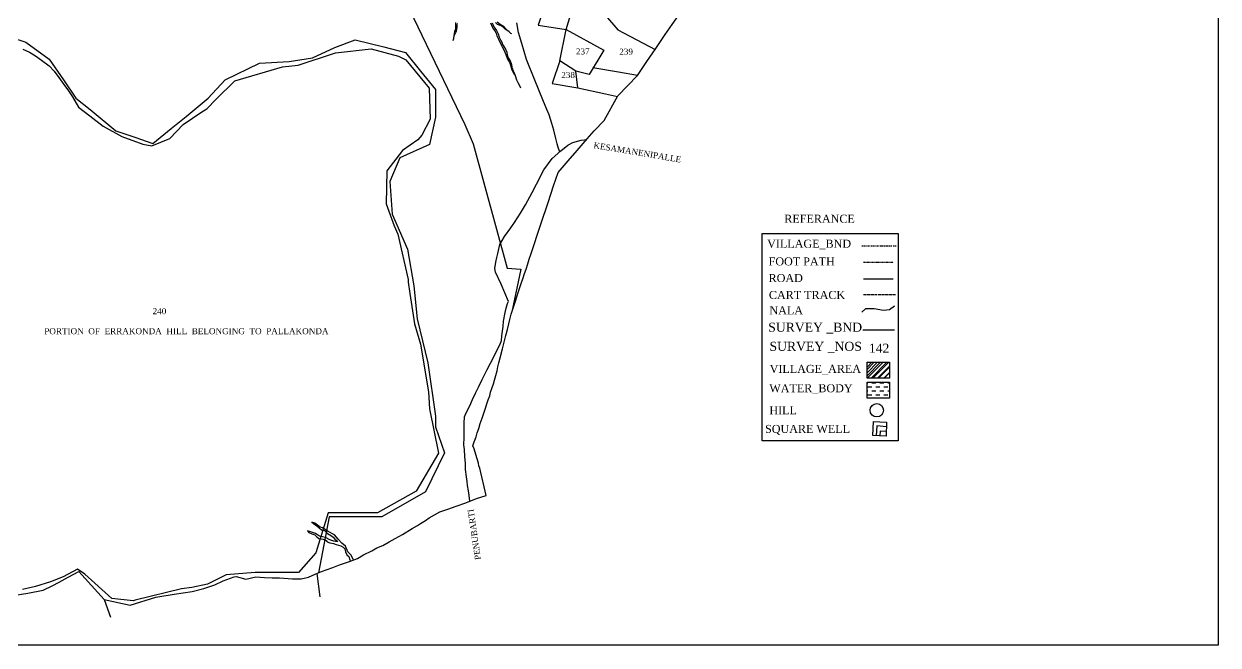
# Model space of a CAD drawing. Header units: inches. Extents: x -177 to 675, y 4 to 740.
# Drawn here: x 180.9 to 675.2, y 4.4 to 261.5 of the extents above; entities that cross this region are included whole.
import ezdxf

# ---------------------------------------------------------------- set-up
doc = ezdxf.new("R2010")
doc.units = ezdxf.units.IN
doc.header["$MEASUREMENT"] = 0
for name, pattern in [('ACAD_ISO02W100', [15, 12, -3]), ('ACAD_ISO07W100', [3, 0, -3]), ('BORDER', [1.75, 0.5, -0.25, 0.5, -0.25, 0, -0.25])]:
    doc.linetypes.add(name, pattern=pattern)
for name, color, linetype in [('CARTTRACK', 30, 'ACAD_ISO02W100'), ('HILL', 8, 'Continuous'), ('NALA', 4, 'Continuous'), ('SQUAREWELL', 5, 'Continuous'), ('SURVEY_BND', 7, 'Continuous'), ('SURVEY_NO', 7, 'Continuous'), ('TEXT', 7, 'Continuous'), ('VILLAGE_AREA', 1, 'Continuous'), ('WATER_BODY', 4, 'Continuous')]:
    doc.layers.add(name, color=color, linetype=linetype)
for name, color, linetype, lineweight in [('FOOTPATH', 150, 'ACAD_ISO07W100', 30), ('ROAD', 1, 'Continuous', 25), ('VILL_BOUNDARY', 6, 'BORDER', 30)]:
    doc.layers.add(name, color=color, linetype=linetype, lineweight=lineweight)
doc.styles.get("Standard").update_dxf_attribs({"font": 'TIMES.TTF', "height": 400})

msp = doc.modelspace()

# ---------------------------------------------------------------- hatches: boundary and pattern name
at = {"layer": 'VILLAGE_AREA'}
h = msp.add_hatch(dxfattribs=at)
h.set_pattern_fill('ANSI31', color=256, scale=15, angle=180, style=0)
h.set_pattern_definition([(225, (-450.3992, 254.5731), (1.3258252, -1.3258252), [])])
h.paths.add_polyline_path([(539.18, 121.47), (529.88, 121.47), (529.88, 114.88), (539.18, 114.88)])
h.paths.add_polyline_path([(447.56, 557.24), (457.77, 557.42), (459.86, 570.37), (451.73, 569.99), (448.14, 564.04)])
h.paths.add_polyline_path([(447.97, 562.41), (499.25, 562.41), (499.25, 568.17), (447.97, 568.17)], flags=9)
h.paths.add_polyline_path([(450.43, 559.76), (457.88, 559.76), (457.88, 565.49), (450.43, 565.49)], flags=24)
h = msp.add_hatch(dxfattribs=at)
h.set_pattern_fill('ANSI31', color=256, scale=13.253085, angle=180, style=0)
h.set_pattern_definition([(225, (-370.9499, -518.9075), (1.1714183, -1.1714183), [])])
h.paths.add_polyline_path([(529.88, 121.47), (529.88, 114.88), (539.18, 114.88), (539.18, 121.47)])
at = {"layer": 'WATER_BODY'}
h = msp.add_hatch(dxfattribs=at)
h.set_pattern_fill('DASH', color=256, scale=13.253085, angle=180, style=0)
h.set_pattern_definition([(180, (-370.9499, -513.3482), (-1.6566357, -1.6566357), [1.6566357, -1.6566357])])
h.paths.add_polyline_path([(529.88, 113.24), (529.88, 106.65), (539.18, 106.65), (539.18, 113.24)])

# ---------------------------------------------------------------- linework, layer by layer
at = {"linetype": 'ByBlock', "lineweight": 30}
msp.add_lwpolyline([(38.23, 739.76), (675.22, 739.76), (675.22, 4.42), (38.23, 4.42)], close=True, dxfattribs=at)
msp.add_lwpolyline([(486.48, 174.76), (542.73, 174.76), (542.73, 89.01), (486.48, 89.01)], close=True)
at = {"layer": 'CARTTRACK'}
for points in [[(402.7, 208.58), (402.2, 209.9), (401.64, 211.89), (401.13, 214.1), (400.17, 217.51), (399.36, 220.25), (398.27, 223.94), (397.28, 226.16), (395.62, 230.1), (392.39, 238.2), (388.87, 246.74), (386.97, 253.47), (385.67, 258.04), (384.89, 261.98)], [(365.51, 64.06), (365.14, 66.28), (364.92, 68.25), (364.56, 70.49), (364.37, 72.13), (364.11, 74.08), (363.73, 77.08), (363.64, 79.58), (363.46, 82.52), (363.29, 85.41), (363.04, 87.32), (363.11, 90.37), (363.11, 93.06), (363.11, 96.24), (363.24, 98.9), (363.84, 100.27), (365.43, 103.51), (366.63, 106.02), (367.8, 108.64), (369.15, 111.44), (370.57, 114.42), (372.65, 118.46), (374.03, 121.13), (375.35, 123.76), (376.75, 126.58), (378.05, 128.94), (378.55, 130.53), (378.76, 132.47), (378.95, 134.4), (379.2, 136.26), (379.38, 138.54), (380.08, 142.03), (380.56, 143.9), (381.06, 145.88), (381.43, 146.68), (380.01, 150.27), (378.4, 153.76), (376.11, 158.74), (375.79, 160.25), (376.26, 162.91), (376.61, 164.79), (377.07, 166.5), (377.91, 170.24), (379.84, 173.52), (382.49, 177.16), (383.93, 179.4), (386.45, 183.15), (388.53, 186.67), (391.23, 191.69), (393.08, 195.15), (396.08, 201.08), (399.53, 205.89), (403.15, 208.96), (406.05, 211.33), (408.09, 212.49), (411.49, 213.48), (413.88, 213.71)]]:
    msp.add_lwpolyline(points, dxfattribs=at)
at = {"layer": 'CARTTRACK', "ltscale": 0.1}
msp.add_lwpolyline([(528.44, 149.54), (541.82, 149.54)], dxfattribs=at)
at = {"layer": 'FOOTPATH', "ltscale": 0.01}
msp.add_lwpolyline([(528.47, 162.94), (540.77, 162.94)], dxfattribs=at)
at = {"layer": 'HILL', "ltscale": 0.0003}
msp.add_lwpolyline([(180.42, 251.08), (183.13, 249.87), (185.67, 248.26), (188.18, 246.51), (191.38, 244.13), (193.41, 242), (195.35, 239.34), (197.37, 236.45), (199.26, 233.89), (201.04, 231.4), (203.49, 227.06), (208.19, 223.53), (213.69, 219.24), (221.39, 215), (230.08, 211.76), (233.79, 211.01), (241.27, 214.04), (246.81, 219.88), (254.51, 225.2), (256.54, 226.34), (260.41, 230.39), (268.24, 237.93), (287.89, 243.72), (294.39, 244.5), (309.88, 249.63), (324.62, 251.2), (335.97, 248.15), (339, 246.66), (348.56, 234.88), (349.08, 222.17), (345.66, 215.51), (343.88, 213.52), (337.64, 209.12), (331.13, 200.68), (330.87, 187.12), (334.15, 177.93), (335.66, 174.48), (339.9, 155.76), (339.9, 154.62), (340.56, 149.95), (342.61, 137.38), (345.03, 128.94), (348.36, 109.3), (348.73, 102.15), (352.56, 83.92), (343.22, 68.19), (327.28, 59.2), (306.82, 59.2), (301.78, 42.58), (294.54, 34.43), (276.6, 34.43), (264.58, 33.57), (256.91, 29.71), (250.42, 28.33), (246.13, 27.72), (226.98, 22.96), (226.16, 22.81), (217.29, 23.77), (206.07, 33.83), (203.04, 35.85), (197.08, 32.61), (191.93, 30.61), (185.66, 28.74), (180.35, 27.44)], dxfattribs=at)
at = {"layer": 'HILL', "linetype": 'ByBlock'}
msp.add_circle((533.92, 101.61), 2.77, dxfattribs=at)
at = {"layer": 'NALA'}
for points in [[(359.54, 262.06), (359.54, 260.55), (359.46, 259.35), (359.06, 258.33), (358.85, 256.56), (358.59, 254.68), (359.16, 256.94), (359.72, 258.06), (359.89, 258.58), (360.04, 259.4), (360.15, 260.3), (360.21, 261.1), (360.29, 261.7)], [(381.69, 258.24), (379.9, 259.44), (379.26, 260.17), (378.4, 260.77), (376.97, 261.32), (376.03, 262.18)], [(376.83, 262.4), (378.08, 261.41), (379.45, 260.56), (380.59, 259.22), (382.29, 257.7), (382.65, 257.53)], [(373.97, 261.93), (374.67, 260.35), (375.19, 259.56), (375.79, 258.7), (376.36, 257.67), (376.63, 256.61), (377.39, 255.17), (378.21, 253.48), (378.8, 252.11), (379.47, 250.82), (380.36, 248.82), (381.03, 246.98), (381.83, 245.71), (382.36, 244.49), (382.51, 243.51), (382.79, 242.46), (383.58, 241.09), (384.19, 240.19), (384.73, 238.33), (385.35, 237.32), (385.89, 236.37), (386.39, 235.06)], [(374.77, 261.92), (375.42, 260.26), (376.53, 258.77), (377.17, 257.36), (377.59, 256.04), (378.18, 254.9), (378.7, 253.94), (379.02, 253.08), (379.51, 252.12), (380.24, 251.11), (380.71, 249.9), (380.96, 248.75), (381.38, 247.56), (382.14, 246.21), (382.75, 244.72), (382.84, 243.47), (383.4, 242.11), (383.95, 240.9), (384.27, 240.24), (384.19, 240.19)], [(527.76, 142.28), (529.41, 143.75), (532.89, 143.75), (532.89, 143.75), (536.74, 143.02), (536.74, 143.02), (539.12, 143.38), (541.32, 144.85)], [(317.27, 39.69), (316.22, 41.79), (314.99, 43.03), (313.94, 45.38), (312.43, 46.68), (310.96, 48.32), (309.43, 50.01), (306.78, 51.41), (304.53, 52.97), (303.57, 53.24), (301.26, 54.87), (300.1, 55.31), (300.68, 54.74), (302.11, 53.83), (303.09, 53.02), (304.07, 52.12), (305.36, 51.8), (306.5, 50.68), (308.18, 49.58), (308.9, 49.08), (309.58, 48.29), (310.7, 47.49), (310.51, 47.23), (309.1, 47.46), (307.44, 47.94), (305.72, 48.95), (303.28, 49.54), (301.59, 50.57), (300.31, 50.96), (298.31, 51.73), (298.88, 51.03), (300.06, 50.52), (301.33, 50.07), (302.12, 49.25), (302.96, 48.59), (304.81, 48.31), (305.96, 47.74), (306.38, 47.16), (307.44, 46.77), (309.09, 46.45), (310.15, 46.07), (312.12, 45.47), (312.98, 45), (313.66, 44.26), (313.93, 43), (314.6, 41.73), (315.34, 41.03), (315.72, 39.66), (315.9, 39.19)]]:
    msp.add_lwpolyline(points, dxfattribs=at)
at = {"layer": 'ROAD', "ltscale": 0.01}
msp.add_lwpolyline([(528.47, 156.07), (540.77, 156.07)], dxfattribs=at)
at = {"layer": 'SQUAREWELL'}
for points in [[(532.48, 96.99), (537.92, 96.75), (537.81, 90.85), (532.34, 91.12), (532.6, 96.98)], [(537.88, 94.74), (533.91, 95.23), (533.7, 91.05)], [(537.84, 92.88), (535.29, 92.91), (535.2, 90.98)]]:
    msp.add_lwpolyline(points, dxfattribs=at)
at = {"layer": 'SURVEY_BND'}
for points in [[(301.71, 359.98), (305.67, 345.56), (309.06, 332.3), (313.27, 317.45), (318.01, 314.49), (345.54, 256.91), (363.38, 219.85), (366.9, 211.93), (380.88, 160.38), (386.55, 160.01), (382.86, 142.31)], [(392.07, 276.55), (398.36, 274.76), (393.81, 261.05), (405.37, 259.26), (408.82, 270.55), (404.27, 273.4), (398.36, 274.76)], [(408.82, 270.55), (421.69, 264.97), (426.71, 259.06), (442.22, 250.96)], [(169.23, 257.92), (181.68, 253.95), (191.26, 246.94), (197.29, 238.33), (202.43, 230.78), (208.26, 226.07), (218.96, 217.29), (226.76, 214.68), (234.19, 212.07), (241.8, 218.18), (247.97, 223.25), (257.21, 230.74), (264.12, 238.4), (278.46, 245.31), (290.68, 246.04), (300.33, 247.45), (309.62, 251.75), (318.03, 254.99), (329.88, 252.04), (338.77, 249.65), (344.99, 242.02), (351.25, 234.32), (351.25, 222.87), (348.83, 211.58), (336.51, 206.17), (332.39, 196.34), (333.26, 182.84), (339.66, 168.28), (342.24, 153.12), (343.7, 139.53), (348.14, 121.22), (351.27, 99.17), (351.26, 94.8), (354.92, 83.95), (347.08, 67.91), (329.06, 57.54), (307.24, 57.54), (302.88, 34.39)], [(405.37, 259.26), (420.9, 250.68), (414.8, 240.57), (409.28, 241.95), (402.74, 246.23), (405.37, 259.26)], [(402.74, 246.23), (399.57, 236.82), (410.19, 235.02), (409.28, 241.95)], [(434.84, 240.21), (427.07, 241.6), (416.44, 243.29)], [(410.19, 235.02), (421.63, 232.62), (426.55, 231.44)], [(528.08, 134.92), (541.27, 134.92)]]:
    msp.add_lwpolyline(points, dxfattribs=at)
at = {"layer": 'VILL_BOUNDARY', "linetype": 'ByBlock'}
for points in [[(372.22, 66.36), (369.55, 77.7), (369.23, 78.67), (369.04, 79.67), (367.92, 83.33), (367.22, 85.67), (366.75, 86.85), (367.3, 88.5), (368.03, 90.64), (368.55, 92.3), (369.15, 94.01), (369.71, 96.13), (370.62, 98.37), (371.23, 100.45), (371.97, 102.55), (372.49, 104.29), (373.07, 106), (373.68, 107.6), (374.05, 109.11), (374.72, 111.08), (375.24, 112.57), (375.64, 114.14), (376.2, 116.04), (376.71, 117.96), (377.08, 119.64), (377.52, 121.23), (378.06, 123.36), (379.01, 127.09), (379.71, 129.83), (380.35, 132.52), (381.08, 135.05), (381.57, 137.4), (382.01, 139.22), (382.58, 141.4), (383.35, 143.89), (384.21, 146.31), (385.04, 148.94), (385.51, 150.38), (386.07, 152.02), (386.78, 154.05), (387.5, 156.44), (388.13, 158.27), (388.75, 160), (389.45, 162.29), (390.08, 164.16), (390.7, 166.08), (394.82, 178.59), (397.9, 187.55), (400.12, 194.45), (401.99, 200.1), (406.21, 204.9), (409.88, 209.16), (414.05, 213.91), (416.9, 217.26), (421.03, 221.62), (426.76, 231.83), (434.84, 240.21), (438.76, 245.98), (441.28, 249.51), (442.22, 250.96), (444.1, 253.79), (446.35, 257.14), (449.22, 261.23), (451.82, 265.01)], [(177.21, 25.14), (182.48, 25.9), (188.85, 27.1), (192.51, 28.91), (195.42, 30.47), (199.23, 32.52), (203.63, 34.83), (214.08, 23.33), (224.82, 20.93), (235.46, 24.22), (243.09, 25.44), (250.47, 26.66), (255.32, 27.86), (259.89, 29.37), (263.39, 31.03), (267.96, 32.67), (268.74, 32.85), (272.75, 31.77), (276.84, 32.62), (280.53, 32.39), (283.6, 32.22), (286.61, 32.22), (292.09, 31.79), (295.68, 31.79), (298.68, 32.58), (301.48, 33.82), (304.07, 34.87), (308.75, 36.5), (311.5, 37.66), (315.6, 39.08), (318.94, 40.3), (321.51, 41.85), (324.93, 43.42), (327.03, 44.64), (329.4, 45.66), (332.12, 47.2), (334.55, 48.6), (337.64, 50.14), (341.58, 52.65), (343.78, 53.91), (345.1, 54.82), (347.11, 55.96), (348.61, 57.07), (353.03, 59.55), (356.4, 60.68), (359.87, 61.95), (363.74, 63.37), (368.28, 65.14), (372.22, 66.36)], [(302.14, 34.09), (303.34, 24.41)], [(214.08, 23.33), (216.73, 16.02)]]:
    msp.add_lwpolyline(points, dxfattribs=at)
at = {"layer": 'VILL_BOUNDARY'}
msp.add_lwpolyline([(527.79, 169.74), (541.88, 169.74)], dxfattribs=at)
at = {"layer": 'VILLAGE_AREA'}
msp.add_lwpolyline([(529.88, 121.47), (539.18, 121.47), (539.18, 114.88), (529.88, 114.88)], close=True, dxfattribs=at)
at = {"layer": 'WATER_BODY'}
msp.add_lwpolyline([(529.88, 113.24), (539.18, 113.24), (539.18, 106.65), (529.88, 106.65)], close=True, dxfattribs=at)

# ---------------------------------------------------------------- texts
msp.add_text('REFERANCE', height=3.313).set_placement((495.64, 179.25))
at = {"layer": 'CARTTRACK'}
msp.add_text('CART TRACK', height=3.313, dxfattribs=at).set_placement((489.28, 147.69))
at = {"layer": 'FOOTPATH'}
msp.add_text('FOOT PATH', height=3.313, dxfattribs=at).set_placement((489.14, 161.58))
at = {"layer": 'HILL'}
msp.add_text('HILL', height=3.313, dxfattribs=at).set_placement((489.45, 99.97))
at = {"layer": 'NALA'}
msp.add_text('NALA', height=3.313, dxfattribs=at).set_placement((489.49, 141.31))
at = {"layer": 'ROAD'}
msp.add_text('ROAD', height=3.313, dxfattribs=at).set_placement((489.14, 154.7))
at = {"layer": 'SQUAREWELL'}
msp.add_text('SQUARE WELL', height=3.3133, dxfattribs=at).set_placement((487.67, 92.25))
at = {"layer": 'SURVEY_NO'}
for s, height, p in [('237', 2.5, (409.37, 248.9)), ('239', 2.5, (427.32, 248.79)), ('238', 2.5, (403.3, 239.14)), ('240', 2.5, (234.15, 141.39)), ('PORTION  OF  ERRAKONDA  HILL  BELONGING  TO  PALLAKONDA', 2.5, (189.28, 133.1)), ('SURVEY _NOS', 3.75, (489.51, 126.21)), ('142', 3.75, (530.63, 125.42))]:
    msp.add_text(s, height=height, dxfattribs=at).set_placement(p)
for s, rotation, p in [('KESAMANENIPALLE  ', 350.5272, (416.49, 210.16)), ('PENUBARTI', 98.4869, (370.1, 39.91))]:
    msp.add_text(s, height=2.5, rotation=rotation, dxfattribs=at).set_placement(p)
at = {"layer": 'TEXT'}
msp.add_text('SURVEY _BND', height=3.75, dxfattribs=at).set_placement((488.98, 134.13))
at = {"layer": 'VILL_BOUNDARY'}
msp.add_text('VILLAGE_BND', height=3.3133, dxfattribs=at).set_placement((488.54, 168.91))
at = {"layer": 'VILLAGE_AREA'}
msp.add_text('VILLAGE_AREA', height=3.3133, dxfattribs=at).set_placement((489.58, 117.1))
at = {"layer": 'WATER_BODY'}
msp.add_text('WATER_BODY', height=3.313, dxfattribs=at).set_placement((489.45, 109.08))

doc.saveas('drawing.dxf')
